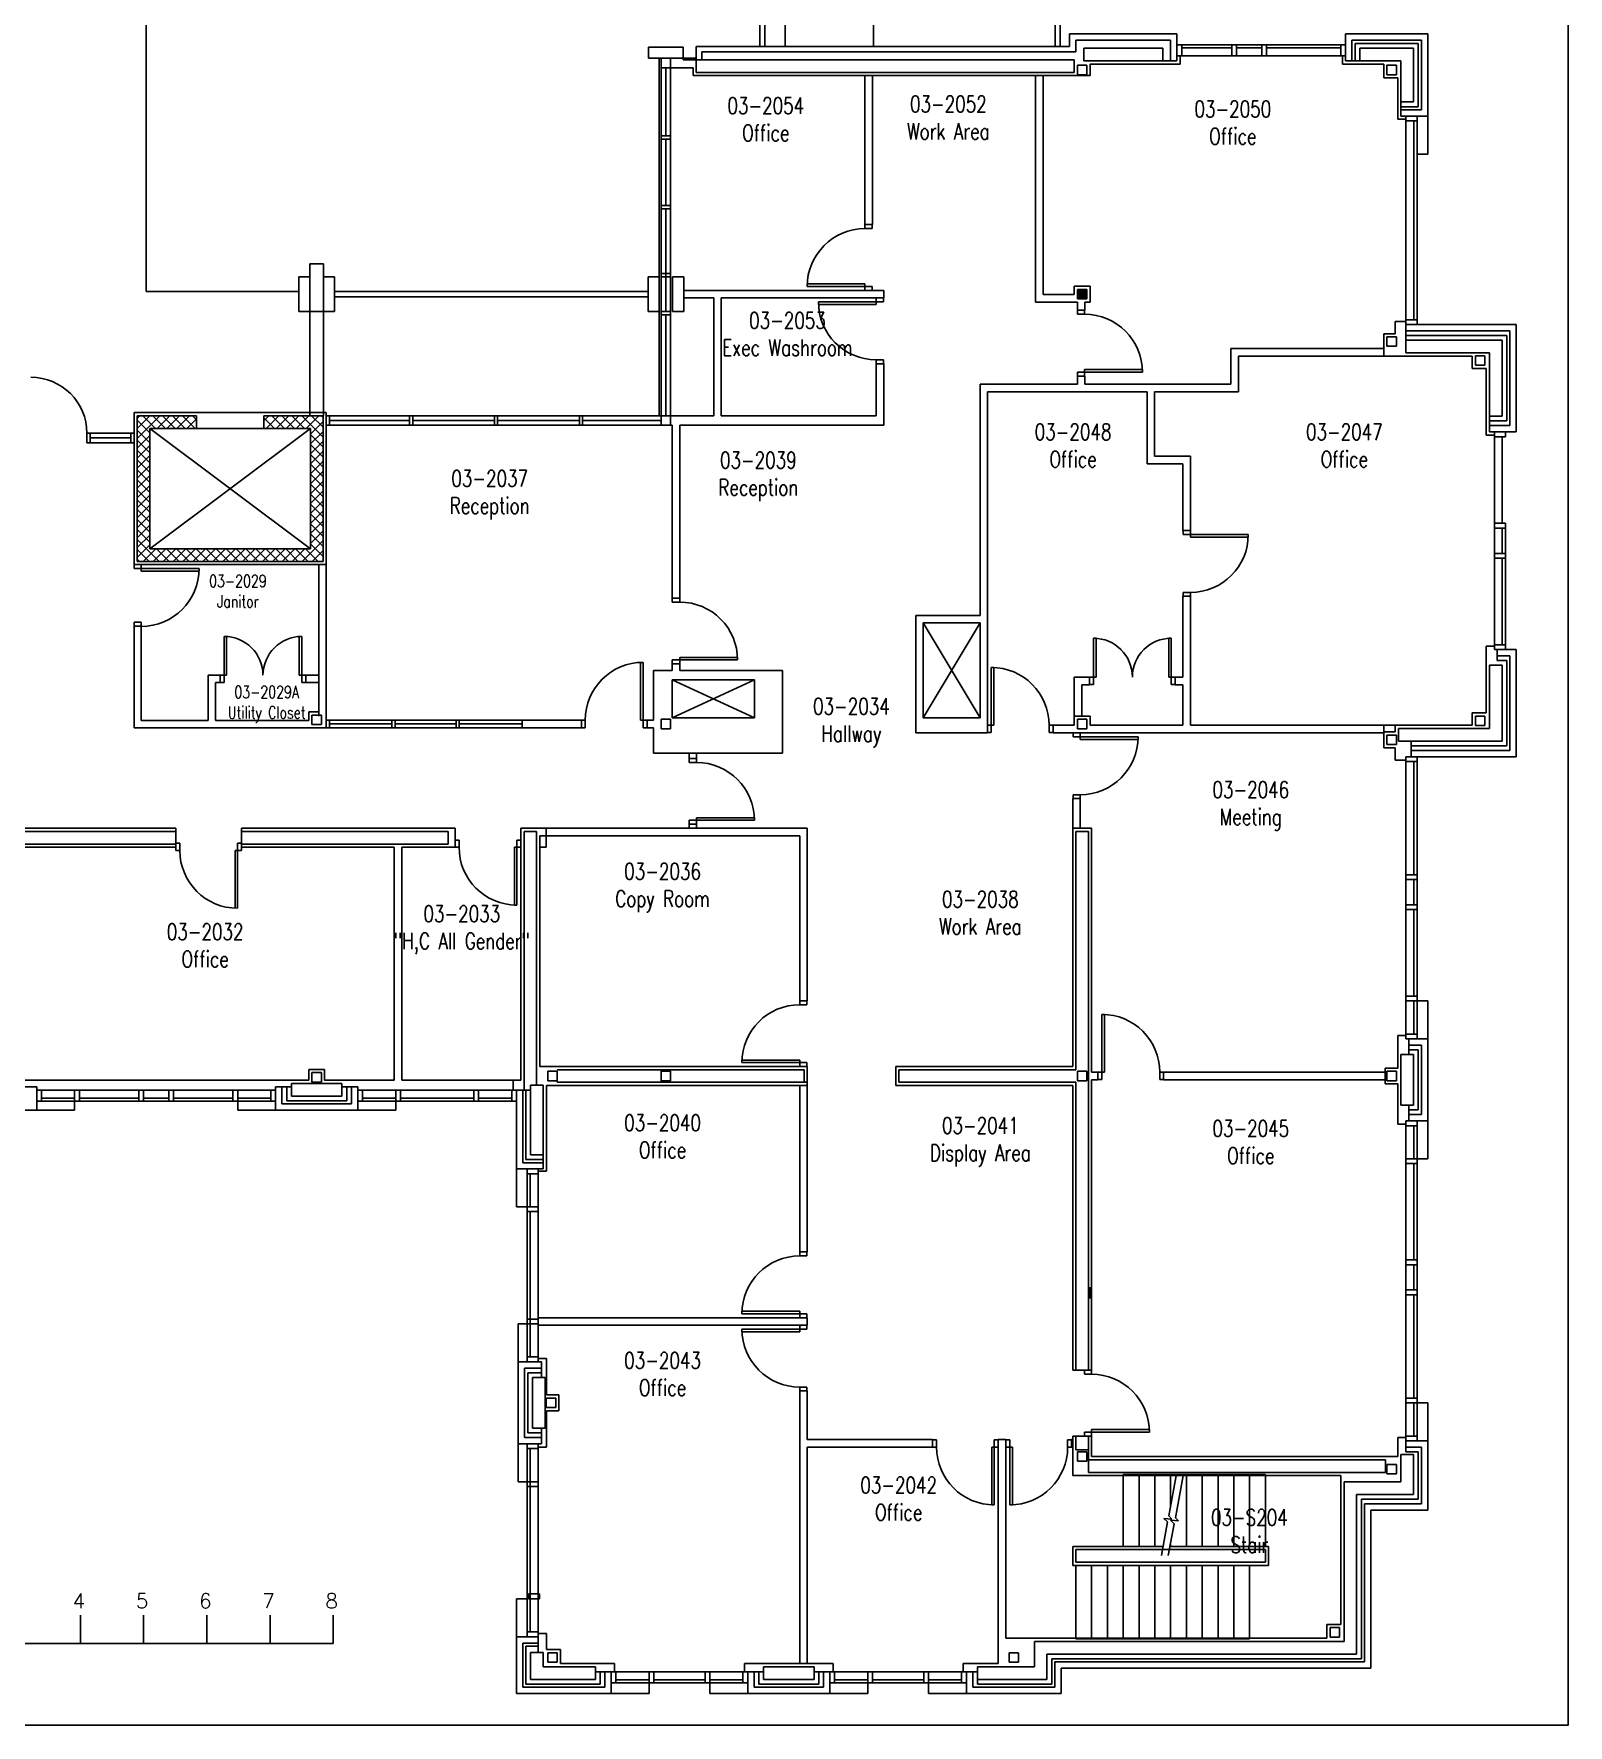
# Model space of a CAD drawing. Extents: x 11182 to 734459, y -1391328 to 152085.
# Drawn here: x 316796 to 341074, y -20624 to 6132 of the extents above; entities that cross this region are included whole.
import ezdxf
from ezdxf.enums import TextEntityAlignment as Align

# ---------------------------------------------------------------- set-up
doc = ezdxf.new("R2010")
doc.units = 0
doc.header["$LTSCALE"] = 500
doc.header["$MEASUREMENT"] = 0
doc.layers.get('0').update_dxf_attribs({"linetype": 'CONTINUOUS'})
doc.layers.add('0_Defpoints', color=106, linetype='CONTINUOUS', plot=False)
for name, color, linetype in [('0_room_data', 7, 'CONTINUOUS'), ('0_text', 7, 'CONTINUOUS'), ('1_Wall_Exist', 251, 'CONTINUOUS'), ('3_Text', 7, 'CONTINUOUS')]:
    doc.layers.add(name, color=color, linetype=linetype)
doc.styles.add('1_200', font='simplex.shx', dxfattribs={"width": 0.75, "height": 460})
doc.styles.get("Standard").update_dxf_attribs({"font": 'ROMANS', "height": 200})

# ---------------------------------------------------------------- blocks, each defined once
blk = doc.blocks.new('room_data')
at = {"layer": '3_Text', "style": '1_200', "width": 0.75}
for tag, p in [('ROOMNUM', (0, 0)), ('ROOMUSE', (0, -575))]:
    blk.add_attdef(tag, text='', height=345, dxfattribs=at).set_placement(p, align=Align.MIDDLE_CENTER)

msp = doc.modelspace()

# ---------------------------------------------------------------- hatches: boundary and pattern name
at = {"layer": '1_Wall_Exist'}
msp.add_hatch(color=256, dxfattribs=at).paths.add_polyline_path([(333459, 2088), (333309, 2088), (333309, 1938), (333459, 1938)])

# ---------------------------------------------------------------- linework, layer by layer
for p, q in [((317533, -18884), (317533, -19330)), ((318533, -18884), (318533, -19330)), ((319533, -18884), (319533, -19330)), ((320533, -18884), (320533, -19330)), ((321533, -18884), (321533, -19330)), ((313533, -19330), (321533, -19330))]:
    msp.add_line(p, q)
at = {"layer": '0_Defpoints'}
msp.add_lwpolyline([(267104, 27238), (267104, -20624), (341074, -20624), (341074, 27238)], close=True, dxfattribs=at)
at = {"layer": '1_Wall_Exist'}
for p, q in [((332959, 5935), (332959, 16416)), ((333034, 5935), (333034, 16491)), ((328684, 5935), (328684, 12141)), ((328285, 5929), (328285, 11791)), ((328365, 5929), (328365, 11791)), ((318572, 10001), (318572, 2053)), ((330084, 7556), (330084, 5929)), ((326522, 5744), (326522, 5919)), ((326522, 5919), (327072, 5919)), ((327072, 5919), (327072, 5720)), ((327277, 5929), (327277, 5520)), ((327277, 5929), (333184, 5929)), ((334884, 6129), (333184, 6129)), ((333184, 6129), (333184, 5929)), ((333284, 5845), (333284, 6029)), ((333284, 6029), (334784, 6029)), ((333409, 5704), (333409, 5904)), ((333409, 5904), (334659, 5904)), ((334659, 5904), (334659, 5704)), ((334784, 6029), (334784, 5704)), ((334884, 5704), (334884, 6129)), ((337552, 5959), (334884, 5959)), ((334959, 5959), (334959, 5784)), ((334959, 5909), (335753, 5909)), ((335753, 5784), (335753, 5959)), ((335828, 5784), (335828, 5959)), ((335828, 5909), (336228, 5909)), ((336228, 5784), (336228, 5959)), ((336303, 5784), (336303, 5959)), ((336303, 5909), (337477, 5909)), ((337477, 5959), (337477, 5784)), ((337552, 6129), (337552, 5704)), ((338852, 6129), (337552, 6129)), ((337652, 5704), (337652, 6029)), ((337652, 6029), (338752, 6029)), ((337702, 5704), (337702, 5979)), ((337702, 5979), (338702, 5979)), ((337777, 5704), (337777, 5904)), ((337777, 5904), (338627, 5904)), ((338627, 5904), (338627, 5054)), ((338702, 5979), (338702, 4979)), ((338752, 6029), (338752, 4929)), ((338852, 6129), (338852, 4229)), ((327277, 5744), (326522, 5744)), ((326689, 89), (326689, 5744)), ((326722, 5744), (326722, 5595)), ((326872, 5744), (326872, -61)), ((327072, 5720), (333259, 5720)), ((327367, 5845), (333284, 5845)), ((327367, 5845), (327367, 5720)), ((333259, 5520), (333259, 5720)), ((333459, 5634), (333309, 5634)), ((333309, 5634), (333309, 5484)), ((333409, 5704), (334884, 5704)), ((333459, 5484), (333459, 5634)), ((333509, 5654), (334934, 5654)), ((333509, 5654), (333509, 5470)), ((337552, 5784), (334884, 5784)), ((334934, 5654), (334934, 5784)), ((337502, 5654), (337502, 5784)), ((337502, 5654), (338157, 5654)), ((338427, 5704), (337552, 5704)), ((338157, 5434), (338157, 5654)), ((338357, 5634), (338207, 5634)), ((338207, 5634), (338207, 5484)), ((338357, 5484), (338357, 5634)), ((338427, 5704), (338427, 4829)), ((326722, 5594), (326722, 3365)), ((327227, 5594), (326722, 5594)), ((326797, 5594), (326797, 4517)), ((327227, 5470), (327227, 5594)), ((333509, 5470), (327227, 5470)), ((327277, 5520), (333259, 5520)), ((329947, 3050), (329947, 5470)), ((330067, 3113), (330067, 5470)), ((332647, 1888), (332647, 5470)), ((332767, 2008), (332767, 5470)), ((333309, 5484), (333459, 5484)), ((338157, 5434), (338377, 5434)), ((338207, 5484), (338357, 5484)), ((338377, 5434), (338377, 4779)), ((338627, 5054), (338427, 5054)), ((338702, 4979), (338427, 4979)), ((338752, 4929), (338427, 4929)), ((338852, 4829), (338427, 4829)), ((338507, 4829), (338507, 1083)), ((338682, 4829), (338682, 1533)), ((338507, 4779), (338377, 4779)), ((338682, 4754), (338507, 4754)), ((338632, 4754), (338632, 1608)), ((326872, 4517), (326722, 4517)), ((326872, 4467), (326722, 4467)), ((326797, 4467), (326797, 3415)), ((338852, 4229), (338682, 4229)), ((326872, 3415), (326722, 3415)), ((326722, 3365), (326722, -61)), ((326872, 3365), (326722, 3365)), ((326797, 3365), (326797, 1738)), ((329947, 3113), (330067, 3113)), ((330062, 3050), (329947, 3050)), ((330062, 3113), (330062, 3050)), ((321164, 89), (321164, 2493)), ((321164, 2493), (321379, 2493)), ((321379, 2493), (321379, 89)), ((320989, 2288), (320989, 1738)), ((321164, 2288), (320989, 2288)), ((321554, 2288), (321379, 2288)), ((321554, 1738), (321554, 2288)), ((326514, 2288), (326689, 2288)), ((326514, 1738), (326514, 2288)), ((326872, 2338), (326722, 2338)), ((326872, 2288), (326722, 2288)), ((327079, 2288), (326904, 2288)), ((326904, 2288), (326904, 1738)), ((327079, 1738), (327079, 2288)), ((329032, 2135), (329032, 2175)), ((329032, 2175), (329947, 2175)), ((329947, 2073), (329947, 2175)), ((318572, 2053), (320989, 2053)), ((321554, 2053), (326514, 2053)), ((321554, 1973), (326514, 1973)), ((330245, 2073), (327079, 2073)), ((327554, 1953), (327079, 1953)), ((327554, 1953), (327554, 89)), ((327674, 1953), (327674, 89)), ((330245, 1953), (327674, 1953)), ((330062, 2135), (329032, 2135)), ((330240, 1890), (329210, 1890)), ((329210, 1890), (329210, 1850)), ((330062, 2135), (330062, 2073)), ((330125, 1850), (330125, 1953)), ((330240, 1890), (330240, 1953)), ((330245, 1953), (330245, 2073)), ((332647, 1888), (333308, 1888)), ((332767, 2008), (333259, 2008)), ((333509, 2138), (333259, 2138)), ((333259, 2008), (333259, 2138)), ((333308, 1888), (333308, 1695)), ((333459, 2088), (333309, 2088)), ((333309, 1938), (333309, 2088)), ((333459, 1938), (333309, 1938)), ((333428, 1888), (333509, 1888)), ((333428, 1888), (333428, 1758)), ((333459, 1938), (333459, 2088)), ((333509, 1888), (333509, 2138)), ((320989, 1738), (321373, 1738)), ((321379, 1738), (321554, 1738)), ((326689, 1738), (326514, 1738)), ((326872, 1738), (326722, 1738)), ((326872, 1688), (326722, 1688)), ((326797, 1688), (326797, 89)), ((326904, 1738), (327079, 1738)), ((329210, 1850), (330125, 1850)), ((333308, 1758), (333428, 1758)), ((333308, 1695), (333423, 1695)), ((333423, 1695), (333423, 1758)), ((338682, 1608), (338507, 1608)), ((338157, 1387), (338339, 1387)), ((338157, 1033), (338157, 1387)), ((338507, 1583), (338339, 1583)), ((338339, 1387), (338339, 1583)), ((340252, 1533), (338507, 1533)), ((338507, 1433), (340152, 1433)), ((338507, 1358), (340102, 1358)), ((340102, 1358), (340102, 8)), ((340152, 1433), (340152, -67)), ((340252, -167), (340252, 1533)), ((335735, 1153), (338157, 1153)), ((335735, 1153), (335735, 588)), ((338207, 1338), (338207, 1188)), ((338357, 1338), (338207, 1338)), ((338207, 1188), (338357, 1188)), ((338357, 1188), (338357, 1338)), ((338507, 1283), (340027, 1283)), ((338507, 1083), (339827, 1083)), ((339827, 1083), (339827, -167)), ((340027, 1283), (340027, 83)), ((330125, 89), (330125, 975)), ((330240, 975), (330125, 975)), ((330125, 913), (330245, 913)), ((330240, 913), (330240, 975)), ((330245, -61), (330245, 913)), ((334338, 820), (333423, 820)), ((333423, 718), (333423, 820)), ((334338, 780), (334338, 820)), ((335855, 1033), (339557, 1033)), ((335855, 1033), (335855, 468)), ((339557, 838), (339557, 1033)), ((339777, 838), (339557, 838)), ((339757, 1038), (339607, 1038)), ((339607, 888), (339607, 1038)), ((339757, 888), (339607, 888)), ((339757, 888), (339757, 1038)), ((339777, 838), (339777, -217)), ((331769, -3072), (331769, 588)), ((331769, 588), (333308, 588)), ((334338, 780), (333308, 780)), ((333308, 780), (333308, 588)), ((333428, 718), (333308, 718)), ((333428, 718), (333428, 588)), ((333428, 588), (335735, 588)), ((331884, -4927), (331884, 468)), ((331884, 468), (334410, 468)), ((334410, -671), (334410, 468)), ((334530, -551), (334530, 468)), ((335855, 468), (334530, 468)), ((318382, 139), (321422, 139)), ((318382, -2328), (318382, 139)), ((318432, 46), (318474, 89)), ((318432, -111), (318631, 89)), ((318432, -268), (318789, 89)), ((318432, -2215), (318432, 89)), ((318432, 89), (319368, 89)), ((318632, -181), (318432, 19)), ((318719, -111), (318519, 89)), ((318877, -111), (318677, 89)), ((318746, -111), (318946, 89)), ((319034, -111), (318834, 89)), ((318903, -111), (319103, 89)), ((319191, -111), (318991, 89)), ((319060, -111), (319260, 89)), ((319348, -111), (319148, 89)), ((319217, -111), (319368, 40)), ((319368, 25), (319305, 89)), ((319368, 89), (319368, -111)), ((320435, 7), (320517, 89)), ((320435, 89), (321372, 89)), ((320435, 89), (320435, -111)), ((320605, -111), (320435, 58)), ((320474, -111), (320674, 89)), ((320762, -111), (320562, 89)), ((320632, -111), (320832, 89)), ((320920, -111), (320720, 89)), ((320789, -111), (320989, 89)), ((321077, -111), (320877, 89)), ((320946, -111), (321146, 89)), ((321372, -249), (321034, 89)), ((321103, -111), (321303, 89)), ((321172, -200), (321372, 0)), ((321372, -92), (321191, 89)), ((321372, 65), (321348, 89)), ((321372, 89), (321372, -2215)), ((321422, 139), (321422, -4846)), ((321422, 89), (327554, 89)), ((321472, 89), (321472, -61)), ((321472, 14), (322741, 14)), ((322741, 89), (322741, -61)), ((322791, 89), (322791, -61)), ((322791, 14), (324084, 14)), ((324084, 89), (324084, -61)), ((324134, 89), (324134, -61)), ((324134, 14), (325428, 14)), ((325428, 89), (325428, -61)), ((325478, 89), (325478, -61)), ((325478, 14), (326722, 14)), ((327674, 89), (330125, 89)), ((340027, 83), (339827, 83)), ((340102, 8), (339827, 8)), ((317635, -187), (317635, -337)), ((317635, -187), (318382, -187)), ((317685, -187), (317685, -338)), ((317685, -262), (318332, -262)), ((318332, -187), (318332, -337)), ((318632, -338), (318432, -138)), ((318432, -425), (318632, -225)), ((318632, -111), (321172, -111)), ((318632, -2015), (318632, -111)), ((321172, -111), (318632, -2015)), ((318632, -111), (321172, -2015)), ((320448, -111), (320435, -99)), ((321172, -111), (321172, -2015)), ((321172, -357), (321372, -157)), ((321372, -407), (321172, -207)), ((321422, -61), (322790, -61)), ((322791, -61), (325477, -61)), ((325478, -61), (326896, -61)), ((326896, -2858), (326896, -61)), ((327016, -61), (330245, -61)), ((327016, -2858), (327016, -61)), ((339907, -217), (339777, -217)), ((340152, -67), (339827, -67)), ((340252, -167), (339827, -167)), ((339907, -167), (339907, -3607)), ((340082, -242), (339907, -242)), ((340032, -242), (340032, -1612)), ((340082, -242), (340082, -167)), ((317635, -337), (318382, -337)), ((318632, -495), (318432, -295)), ((318432, -583), (318632, -383)), ((318632, -653), (318432, -453)), ((321172, -514), (321372, -314)), ((321372, -564), (321172, -364)), ((321172, -671), (321372, -471)), ((321372, -721), (321172, -521)), ((318432, -740), (318632, -540)), ((318632, -810), (318432, -610)), ((318432, -897), (318632, -697)), ((318632, -967), (318432, -767)), ((321172, -828), (321372, -628)), ((321372, -878), (321172, -678)), ((321172, -986), (321372, -786)), ((334410, -671), (334977, -671)), ((334530, -551), (335097, -551)), ((334977, -671), (334977, -1726)), ((335097, -1829), (335097, -551)), ((318432, -1054), (318632, -854)), ((318632, -1124), (318432, -924)), ((318432, -1211), (318632, -1011)), ((321372, -1035), (321172, -835)), ((321172, -1143), (321372, -943)), ((321372, -1192), (321172, -992)), ((318632, -1281), (318432, -1081)), ((318432, -1368), (318632, -1168)), ((318632, -1438), (318432, -1238)), ((318432, -1525), (318632, -1325)), ((321172, -1300), (321372, -1100)), ((321372, -1350), (321172, -1150)), ((321172, -1457), (321372, -1257)), ((321372, -1507), (321172, -1307)), ((318632, -1595), (318432, -1395)), ((318432, -1683), (318632, -1483)), ((318632, -1753), (318432, -1553)), ((321172, -1614), (321372, -1414)), ((321372, -1664), (321172, -1464)), ((321172, -1771), (321372, -1571)), ((318432, -1840), (318632, -1640)), ((318632, -1910), (318432, -1710)), ((318432, -1997), (318632, -1797)), ((318780, -2215), (318432, -1867)), ((321372, -1821), (321172, -1621)), ((321172, -1929), (321372, -1729)), ((321372, -1978), (321172, -1778)), ((335097, -1726), (334977, -1726)), ((334982, -1789), (334982, -1726)), ((336012, -1789), (334982, -1789)), ((336012, -1829), (335097, -1829)), ((336012, -1789), (336012, -1829)), ((339907, -1612), (340082, -1612)), ((339907, -1687), (340082, -1687)), ((340032, -1687), (340032, -2087)), ((340082, -1612), (340082, -3607)), ((318432, -2154), (318632, -1954)), ((318623, -2215), (318432, -2024)), ((318528, -2215), (318728, -2015)), ((321172, -2015), (318632, -2015)), ((318685, -2215), (318885, -2015)), ((318938, -2215), (318738, -2015)), ((318842, -2215), (319042, -2015)), ((319095, -2215), (318895, -2015)), ((318999, -2215), (319199, -2015)), ((319252, -2215), (319052, -2015)), ((319156, -2215), (319356, -2015)), ((319409, -2215), (319209, -2015)), ((319313, -2215), (319513, -2015)), ((319566, -2215), (319366, -2015)), ((319471, -2215), (319671, -2015)), ((319723, -2215), (319523, -2015)), ((319628, -2215), (319828, -2015)), ((319880, -2215), (319680, -2015)), ((319785, -2215), (319985, -2015)), ((320038, -2215), (319838, -2015)), ((319942, -2215), (320142, -2015)), ((320195, -2215), (319995, -2015)), ((320099, -2215), (320299, -2015)), ((320352, -2215), (320152, -2015)), ((320256, -2215), (320456, -2015)), ((320509, -2215), (320309, -2015)), ((320413, -2215), (320613, -2015)), ((320666, -2215), (320466, -2015)), ((320571, -2215), (320771, -2015)), ((320823, -2215), (320623, -2015)), ((320728, -2215), (320928, -2015)), ((320981, -2215), (320781, -2015)), ((320885, -2215), (321085, -2015)), ((321138, -2215), (320938, -2015)), ((321042, -2215), (321372, -1886)), ((321295, -2215), (321095, -2015)), ((321372, -2135), (321172, -1935)), ((321199, -2215), (321372, -2043)), ((339907, -2087), (340082, -2087)), ((321422, -2265), (318382, -2265)), ((319412, -2328), (318382, -2328)), ((318466, -2215), (318432, -2181)), ((321372, -2215), (318432, -2215)), ((318497, -2368), (318497, -2265)), ((319412, -2368), (318497, -2368)), ((321307, -2265), (321307, -4662)), ((321356, -2215), (321372, -2200)), ((339907, -2162), (340082, -2162)), ((340032, -2162), (340032, -3532)), ((327016, -2796), (326896, -2796)), ((326896, -2858), (327016, -2858)), ((335097, -2766), (334977, -2766)), ((334977, -4045), (334977, -2766)), ((335097, -2704), (334982, -2704)), ((334982, -2704), (334982, -2766)), ((335097, -2704), (335097, -4807)), ((318382, -3177), (318382, -4846)), ((318382, -3177), (318497, -3177)), ((318497, -3177), (318497, -4731)), ((330754, -4927), (330754, -3072)), ((331769, -3072), (330754, -3072)), ((330869, -4687), (330869, -3187)), ((330869, -3187), (331769, -4687)), ((331769, -3187), (330869, -4687)), ((331769, -3187), (330869, -3187)), ((331769, -4687), (331769, -3187)), ((318382, -3239), (318497, -3239)), ((319807, -3401), (319807, -4131)), ((319847, -3401), (319847, -4016)), ((320997, -3401), (320997, -4016)), ((321037, -3401), (320997, -3401)), ((321037, -3401), (321037, -4131)), ((333563, -3430), (333563, -4160)), ((333563, -3430), (333603, -3430)), ((333603, -3430), (333603, -4045)), ((334753, -3430), (334753, -4045)), ((334793, -3430), (334753, -3430)), ((334793, -3430), (334793, -4160)), ((327016, -3939), (327016, -3733)), ((327931, -3733), (327016, -3733)), ((327931, -3733), (327931, -3773)), ((339777, -4612), (339777, -3557)), ((339777, -3557), (339907, -3557)), ((340082, -3532), (339907, -3532)), ((340252, -3607), (339907, -3607)), ((339952, -3782), (339952, -3607)), ((340152, -3707), (339952, -3707)), ((340152, -5207), (340152, -3707)), ((340252, -3607), (340252, -5307)), ((326397, -3811), (326437, -3811)), ((326397, -3811), (326397, -4726)), ((326437, -3811), (326437, -4846)), ((326896, -3939), (326603, -3939)), ((326603, -4726), (326603, -3939)), ((326896, -3939), (326896, -3773)), ((327931, -3773), (326896, -3773)), ((327016, -3836), (326896, -3836)), ((328641, -3939), (327016, -3939)), ((328641, -5247), (328641, -3939)), ((331946, -3892), (331946, -4922)), ((331946, -3892), (331986, -3892)), ((331986, -3892), (331986, -4807)), ((340027, -3857), (339827, -3857)), ((339827, -4857), (339827, -3857)), ((340102, -3782), (339952, -3782)), ((340027, -5057), (340027, -3857)), ((340102, -5132), (340102, -3782)), ((319557, -4731), (319557, -4016)), ((319557, -4016), (319847, -4016)), ((319672, -4731), (319672, -4131)), ((319672, -4131), (319807, -4131)), ((319744, -4131), (319744, -4016)), ((320997, -4016), (321307, -4016)), ((321037, -4131), (321307, -4131)), ((321099, -4016), (321099, -4131)), ((328197, -4087), (326897, -4687)), ((326897, -4087), (328197, -4687)), ((326897, -4087), (328197, -4087)), ((326897, -4687), (326897, -4087)), ((328197, -4087), (328197, -4687)), ((333259, -4807), (333259, -4045)), ((333259, -4045), (333603, -4045)), ((333379, -4165), (333500, -4165)), ((333379, -4662), (333379, -4165)), ((333500, -4165), (333500, -4045)), ((333563, -4160), (333500, -4160)), ((334753, -4045), (334977, -4045)), ((334793, -4160), (334855, -4160)), ((334855, -4045), (334855, -4165)), ((334855, -4165), (334977, -4165)), ((334977, -4807), (334977, -4165)), ((319557, -4731), (318497, -4731)), ((321147, -4731), (319672, -4731)), ((321147, -4731), (321147, -4596)), ((321307, -4596), (321147, -4596)), ((321197, -4796), (321197, -4646)), ((321347, -4646), (321197, -4646)), ((321347, -4796), (321197, -4796)), ((321347, -4796), (321347, -4646)), ((321422, -4726), (325522, -4726)), ((321472, -4726), (321472, -4846)), ((321472, -4786), (322462, -4786)), ((322462, -4726), (322462, -4846)), ((322512, -4726), (322512, -4846)), ((322512, -4786), (323478, -4786)), ((323478, -4726), (323478, -4846)), ((323528, -4726), (323528, -4846)), ((323528, -4786), (324521, -4786)), ((324521, -4726), (324521, -4846)), ((325460, -4726), (325460, -4846)), ((325522, -4846), (325522, -4726)), ((326397, -4726), (326603, -4726)), ((326500, -4726), (326500, -4846)), ((326872, -4712), (326722, -4712)), ((326722, -4712), (326722, -4862)), ((326872, -4862), (326872, -4712)), ((328197, -4687), (326897, -4687)), ((331769, -4687), (330869, -4687)), ((331884, -4807), (331986, -4807)), ((332861, -4807), (333259, -4807)), ((332861, -4922), (332861, -4807)), ((332924, -4807), (332924, -4927)), ((333509, -4662), (333259, -4662)), ((333459, -4712), (333309, -4712)), ((333309, -4862), (333309, -4712)), ((333459, -4862), (333459, -4712)), ((333509, -4807), (333509, -4662)), ((333509, -4807), (334977, -4807)), ((335097, -4807), (339557, -4807)), ((338157, -5162), (338157, -4807)), ((338339, -4912), (338339, -4807)), ((339777, -4612), (339557, -4612)), ((339557, -4807), (339557, -4612)), ((339757, -4662), (339607, -4662)), ((339607, -4812), (339607, -4662)), ((339757, -4812), (339607, -4812)), ((339757, -4812), (339757, -4662)), ((325522, -4846), (318382, -4846)), ((326603, -4846), (326437, -4846)), ((326603, -5247), (326603, -4846)), ((326872, -4862), (326722, -4862)), ((330754, -4927), (331884, -4927)), ((331946, -4922), (331884, -4922)), ((332924, -4922), (332861, -4922)), ((332924, -4927), (338157, -4927)), ((333239, -4990), (333239, -4927)), ((334269, -4990), (333239, -4990)), ((333459, -4862), (333309, -4862)), ((333354, -5030), (333354, -4927)), ((334269, -5030), (333354, -5030)), ((334269, -4990), (334269, -5030)), ((338339, -4912), (338157, -4912)), ((338207, -4962), (338207, -5112)), ((338357, -4962), (338207, -4962)), ((338357, -5112), (338357, -4962)), ((338389, -4857), (339827, -4857)), ((338389, -5057), (338389, -4857)), ((338389, -5057), (340027, -5057)), ((338589, -5307), (338589, -5057)), ((328641, -5247), (326603, -5247)), ((327164, -5247), (327164, -5395)), ((327284, -5332), (327164, -5332)), ((327284, -5247), (327284, -5395)), ((338157, -5162), (338339, -5162)), ((338207, -5112), (338357, -5112)), ((338339, -5357), (338339, -5162)), ((340252, -5307), (338507, -5307)), ((338507, -5307), (338507, -9766)), ((338589, -5132), (340102, -5132)), ((338589, -5207), (340152, -5207)), ((338682, -5307), (338682, -9766)), ((327164, -5395), (327284, -5395)), ((338507, -5357), (338339, -5357)), ((338682, -5382), (338507, -5382)), ((338632, -5382), (338632, -7171)), ((333234, -10205), (333234, -5967)), ((333354, -5967), (333234, -5967)), ((333239, -5967), (333239, -5905)), ((333239, -5905), (333354, -5905)), ((333354, -6437), (333354, -5905)), ((328199, -6310), (327164, -6310)), ((327164, -6310), (327164, -6437)), ((327284, -6372), (327164, -6372)), ((328199, -6270), (327284, -6270)), ((327284, -6270), (327284, -6437)), ((328199, -6270), (328199, -6310)), ((319044, -6437), (315992, -6437)), ((319044, -6487), (315992, -6487)), ((319044, -6687), (316292, -6687)), ((319044, -6437), (319044, -6787)), ((319044, -6672), (319106, -6672)), ((319106, -6672), (319106, -6787)), ((320021, -6672), (320084, -6672)), ((320021, -6672), (320021, -7702)), ((323462, -6437), (320084, -6437)), ((320084, -6787), (320084, -6437)), ((323352, -6487), (320084, -6487)), ((323352, -6687), (320084, -6687)), ((323352, -6487), (323352, -6687)), ((323462, -6437), (323462, -6737)), ((323462, -6622), (323524, -6622)), ((323524, -6622), (323524, -6737)), ((324439, -6622), (324502, -6622)), ((324439, -6622), (324439, -7652)), ((329034, -6437), (324502, -6437)), ((324502, -10422), (324502, -6437)), ((324552, -10580), (324552, -6487)), ((324752, -6487), (324552, -6487)), ((324752, -10500), (324752, -6487)), ((328914, -6557), (324802, -6557)), ((324802, -10205), (324802, -6557)), ((324902, -6437), (324902, -6737)), ((328914, -9228), (328914, -6557)), ((329034, -9165), (329034, -6437)), ((333234, -6437), (333534, -6437)), ((333284, -10255), (333284, -6487)), ((333484, -6487), (333284, -6487)), ((333484, -15011), (333484, -6487)), ((333534, -10295), (333534, -6437)), ((319044, -6737), (316342, -6737)), ((319106, -6787), (319044, -6787)), ((319981, -7702), (319981, -6787)), ((319981, -6787), (320084, -6787)), ((322499, -6737), (320084, -6737)), ((322499, -10422), (322499, -6737)), ((322619, -10422), (322619, -6737)), ((323524, -6737), (322619, -6737)), ((324399, -7652), (324399, -6737)), ((324399, -6737), (324502, -6737)), ((324902, -6737), (324802, -6737)), ((338507, -7171), (338682, -7171)), ((338507, -7246), (338682, -7246)), ((338632, -7246), (338632, -7646)), ((324439, -7652), (324399, -7652)), ((338507, -7646), (338682, -7646)), ((338507, -7721), (338682, -7721)), ((338632, -7721), (338632, -9091)), ((338507, -9091), (338682, -9091)), ((328914, -9165), (329034, -9165)), ((329029, -9228), (328914, -9228)), ((329029, -9165), (329029, -9228)), ((338507, -9166), (338852, -9166)), ((338632, -9166), (338632, -9691)), ((338852, -9166), (338852, -11666)), ((333696, -9380), (333696, -10410)), ((333696, -9380), (333736, -9380)), ((333736, -9380), (333736, -10295)), ((338507, -9716), (338377, -9716)), ((338377, -10230), (338377, -9716)), ((338682, -9691), (338507, -9691)), ((338852, -9766), (338507, -9766)), ((338552, -10016), (338552, -9766)), ((338752, -9866), (338552, -9866)), ((338752, -9866), (338752, -10966)), ((327999, -10143), (327999, -10103)), ((327999, -10103), (328914, -10103)), ((329029, -10143), (327999, -10143)), ((328914, -10205), (328914, -10103)), ((329029, -10143), (329029, -10205)), ((338427, -10016), (338427, -10816)), ((338427, -10016), (338627, -10016)), ((338702, -9941), (338552, -9941)), ((338627, -10016), (338627, -10816)), ((338702, -9941), (338702, -10891)), ((316342, -10420), (321147, -10420)), ((321147, -10252), (321397, -10252)), ((321147, -10422), (321147, -10252)), ((321347, -10302), (321197, -10302)), ((321197, -10302), (321197, -10452)), ((321347, -10452), (321347, -10302)), ((321397, -10252), (321397, -10422)), ((322499, -10422), (321397, -10422)), ((324502, -10422), (322619, -10422)), ((324382, -10422), (324382, -10580)), ((324802, -10205), (329034, -10205)), ((324927, -10280), (324927, -10430)), ((325077, -10280), (324927, -10280)), ((324927, -10430), (325077, -10430)), ((325077, -10255), (328984, -10255)), ((325077, -10280), (325077, -10455)), ((326722, -10255), (326722, -10455)), ((326872, -10280), (326722, -10280)), ((326872, -10430), (326722, -10430)), ((326872, -10430), (326872, -10280)), ((328984, -10255), (328984, -10455)), ((329034, -13138), (329034, -10205)), ((330434, -10205), (333234, -10205)), ((330434, -10205), (330434, -10505)), ((330484, -10255), (333284, -10255)), ((330484, -10255), (330484, -10455)), ((333459, -10280), (333309, -10280)), ((333309, -10430), (333309, -10280)), ((333459, -10430), (333309, -10430)), ((333459, -10430), (333459, -10280)), ((333736, -10295), (333534, -10295)), ((333633, -10415), (333534, -10415)), ((333534, -15073), (333534, -10415)), ((333633, -10295), (333633, -10415)), ((333696, -10410), (333633, -10410)), ((338178, -10295), (334611, -10295)), ((334611, -10410), (334611, -10295)), ((334673, -10410), (334611, -10410)), ((334673, -10295), (334673, -10410)), ((338178, -10415), (334673, -10415)), ((338377, -10230), (338178, -10230)), ((338178, -10480), (338178, -10230)), ((338207, -10280), (338207, -10430)), ((338357, -10280), (338207, -10280)), ((338207, -10430), (338357, -10430)), ((338357, -10430), (338357, -10280)), ((316842, -10527), (316592, -10527)), ((316842, -10897), (316842, -10527)), ((320622, -10580), (316842, -10580)), ((316917, -10755), (316917, -10580)), ((317442, -10897), (317442, -10580)), ((317517, -10580), (317517, -10755)), ((318457, -10580), (318457, -10755)), ((318532, -10580), (318532, -10755)), ((318932, -10580), (318932, -10755)), ((319007, -10580), (319007, -10755)), ((319947, -10580), (319947, -10755)), ((320022, -10897), (320022, -10580)), ((320547, -10755), (320547, -10580)), ((320622, -10527), (320622, -10897)), ((320872, -10527), (320622, -10527)), ((320722, -10797), (320722, -10527)), ((320797, -10747), (320797, -10527)), ((321672, -10472), (320872, -10472)), ((320872, -10672), (320872, -10472)), ((321672, -10672), (320872, -10672)), ((321197, -10452), (321347, -10452)), ((321672, -10472), (321672, -10672)), ((321922, -10527), (321672, -10527)), ((321747, -10527), (321747, -10747)), ((321822, -10527), (321822, -10797)), ((321922, -10897), (321922, -10527)), ((324657, -10580), (321922, -10580)), ((321997, -10755), (321997, -10580)), ((322522, -10897), (322522, -10580)), ((322597, -10580), (322597, -10755)), ((323757, -10580), (323757, -10755)), ((323832, -10580), (323832, -10755)), ((324357, -10755), (324357, -10580)), ((324432, -10580), (324432, -12426)), ((324532, -10580), (324532, -11726)), ((324582, -10580), (324582, -11676)), ((324657, -10500), (324657, -11601)), ((324857, -10500), (324657, -10500)), ((324857, -10500), (324857, -11826)), ((324907, -10505), (329034, -10505)), ((324907, -11863), (324907, -10505)), ((325077, -10455), (329034, -10455)), ((328914, -13200), (328914, -10505)), ((330434, -10505), (333234, -10505)), ((330484, -10455), (333284, -10455)), ((333234, -15011), (333234, -10505)), ((333284, -15011), (333284, -10455)), ((338178, -10480), (338377, -10480)), ((338377, -11116), (338377, -10480)), ((317442, -10897), (314942, -10897)), ((320622, -10755), (316842, -10755)), ((317442, -10705), (316917, -10705)), ((318457, -10705), (317517, -10705)), ((318932, -10705), (318532, -10705)), ((319947, -10705), (319007, -10705)), ((320547, -10705), (320022, -10705)), ((322522, -10897), (320022, -10897)), ((321822, -10797), (320722, -10797)), ((321747, -10747), (320797, -10747)), ((324432, -10755), (321922, -10755)), ((322522, -10705), (321997, -10705)), ((323757, -10705), (322597, -10705)), ((324357, -10705), (323832, -10705)), ((338627, -10816), (338427, -10816)), ((338552, -10816), (338552, -11066)), ((338702, -10891), (338552, -10891)), ((338752, -10966), (338552, -10966)), ((338507, -11116), (338377, -11116)), ((338507, -11066), (338507, -16300)), ((338507, -11066), (338852, -11066)), ((338682, -11141), (338507, -11141)), ((338632, -11666), (338632, -11141)), ((338682, -11066), (338682, -16125)), ((324857, -11726), (324532, -11726)), ((324857, -11676), (324582, -11676)), ((324657, -11601), (324857, -11601)), ((338507, -11666), (338852, -11666)), ((338507, -11741), (338682, -11741)), ((338632, -13265), (338632, -11741)), ((324857, -11826), (324432, -11826)), ((324602, -11826), (324602, -14875)), ((324602, -11901), (324777, -11901)), ((324652, -12426), (324652, -11901)), ((324777, -11826), (324777, -14875)), ((324777, -11863), (324907, -11863)), ((324432, -12426), (324777, -12426)), ((324777, -12501), (324602, -12501)), ((324652, -14800), (324652, -12501)), ((328914, -13138), (329034, -13138)), ((329029, -13200), (328914, -13200)), ((329029, -13138), (329029, -13200)), ((338507, -13265), (338682, -13265)), ((338507, -13340), (338682, -13340)), ((338632, -13740), (338632, -13340)), ((333509, -13877), (333509, -13693)), ((338507, -13740), (338682, -13740)), ((338507, -13815), (338682, -13815)), ((338632, -15450), (338632, -13815)), ((324777, -14178), (329034, -14178)), ((327999, -14115), (327999, -14075)), ((327999, -14075), (328914, -14075)), ((329029, -14115), (327999, -14115)), ((328914, -14178), (328914, -14075)), ((329029, -14115), (329029, -14178)), ((329034, -14298), (329034, -14178)), ((324460, -14275), (324460, -16775)), ((324460, -14275), (324777, -14275)), ((324777, -14200), (324602, -14200)), ((324777, -14298), (329034, -14298)), ((329029, -14360), (327999, -14360)), ((327999, -14360), (327999, -14400)), ((327999, -14400), (328914, -14400)), ((328914, -14400), (328914, -14298)), ((329029, -14360), (329029, -14298)), ((324830, -14875), (324460, -14875)), ((324560, -14975), (324830, -14975)), ((324560, -16075), (324560, -14975)), ((324602, -14800), (324777, -14800)), ((324777, -14825), (324907, -14825)), ((324830, -15125), (324830, -14875)), ((324907, -15400), (324907, -14825)), ((324610, -15050), (324830, -15050)), ((324610, -16000), (324610, -15050)), ((324685, -15125), (324885, -15125)), ((324685, -15925), (324685, -15125)), ((324885, -15925), (324885, -15125)), ((333234, -15011), (333534, -15011)), ((333419, -15011), (333419, -15073)), ((333419, -15073), (333534, -15073)), ((325055, -15450), (324905, -15450)), ((324905, -15450), (324905, -15600)), ((325105, -15400), (324907, -15400)), ((325055, -15600), (325055, -15450)), ((325105, -15650), (325105, -15400)), ((328914, -19650), (328914, -15275)), ((329029, -15275), (328914, -15275)), ((328914, -15338), (329034, -15338)), ((329029, -15338), (329029, -15275)), ((329034, -16105), (329034, -15338)), ((338507, -15450), (338682, -15450)), ((324905, -15600), (325055, -15600)), ((324907, -15650), (325105, -15650)), ((324907, -16225), (324907, -15650)), ((338507, -15525), (338852, -15525)), ((338632, -16050), (338632, -15525)), ((338852, -17225), (338852, -15525)), ((324830, -16000), (324610, -16000)), ((324885, -15925), (324685, -15925)), ((324830, -16175), (324830, -15925)), ((333234, -16675), (333234, -16051)), ((333234, -16051), (333534, -16051)), ((333284, -16268), (333284, -16051)), ((333419, -15988), (333419, -16051)), ((334449, -15988), (333419, -15988)), ((333484, -16625), (333484, -16051)), ((333534, -16375), (333534, -15948)), ((334449, -15948), (333534, -15948)), ((334449, -15988), (334449, -15948)), ((338682, -16050), (338507, -16050)), ((324460, -16175), (324830, -16175)), ((324830, -16075), (324560, -16075)), ((324602, -16175), (324602, -19225)), ((324602, -16250), (324777, -16250)), ((324652, -19150), (324652, -16250)), ((324777, -16175), (324777, -19475)), ((324907, -16225), (324777, -16225)), ((331017, -16105), (329034, -16105)), ((329034, -19650), (329034, -16225)), ((331079, -16225), (329034, -16225)), ((331017, -16225), (331017, -16110)), ((331017, -16110), (331079, -16110)), ((331079, -16110), (331079, -16225)), ((331954, -17140), (331954, -16225)), ((331954, -16225), (332057, -16225)), ((331994, -16110), (332057, -16110)), ((331994, -16110), (331994, -17140)), ((332057, -16105), (332057, -19650)), ((332057, -16105), (332177, -16105)), ((332177, -16105), (332177, -19250)), ((332239, -16110), (332177, -16110)), ((332177, -16225), (332279, -16225)), ((332239, -16110), (332239, -17140)), ((332279, -17140), (332279, -16225)), ((333217, -16110), (333154, -16110)), ((333154, -16110), (333154, -16225)), ((333154, -16225), (333234, -16225)), ((333217, -16225), (333217, -16105)), ((333217, -16105), (333234, -16105)), ((333284, -16268), (333484, -16268)), ((333309, -16300), (333309, -16450)), ((333459, -16300), (333309, -16300)), ((333459, -16450), (333459, -16300)), ((338377, -16375), (338377, -16075)), ((338507, -16075), (338377, -16075)), ((338852, -16125), (338507, -16125)), ((338507, -16225), (338752, -16225)), ((338507, -16300), (338702, -16300)), ((338702, -16300), (338702, -17050)), ((338752, -16225), (338752, -17125)), ((333309, -16450), (333459, -16450)), ((338182, -16425), (333484, -16425)), ((338377, -16375), (333534, -16375)), ((338182, -16431), (338176, -16425)), ((338182, -16625), (338182, -16425)), ((338207, -16500), (338207, -16650)), ((338357, -16500), (338207, -16500)), ((338357, -16650), (338357, -16500)), ((338427, -16344), (338427, -16775)), ((338427, -16344), (338627, -16344)), ((338627, -16344), (338627, -16975)), ((324460, -16775), (324777, -16775)), ((324777, -16850), (324602, -16850)), ((337477, -16675), (333234, -16675)), ((338182, -16625), (333484, -16625)), ((336284, -16658), (334034, -16658)), ((334034, -17796), (334034, -16658)), ((334284, -17796), (334284, -16658)), ((334534, -17796), (334534, -16658)), ((334878, -16648), (334754, -17315)), ((334784, -17153), (334784, -16658)), ((334987, -16648), (334858, -17343)), ((335034, -17796), (335034, -16658)), ((335284, -17796), (335284, -16658)), ((335534, -17796), (335534, -16658)), ((335784, -17796), (335784, -16658)), ((336034, -17796), (336034, -16658)), ((336284, -17796), (336284, -16658)), ((337477, -19030), (337477, -16675)), ((337527, -19300), (337527, -16775)), ((338427, -16775), (337527, -16775)), ((338207, -16650), (338357, -16650)), ((337727, -19500), (337727, -16975)), ((338627, -16975), (337727, -16975)), ((337802, -19575), (337802, -17050)), ((338702, -17050), (337802, -17050)), ((331994, -17140), (331954, -17140)), ((332239, -17140), (332279, -17140)), ((334676, -17353), (334805, -17364)), ((334736, -17409), (334676, -17353)), ((334805, -17364), (334754, -17315)), ((334840, -17437), (334780, -17381)), ((334780, -17381), (334909, -17392)), ((334909, -17392), (334858, -17343)), ((337852, -19625), (337852, -17125)), ((338752, -17125), (337852, -17125)), ((337952, -19725), (337952, -17225)), ((337952, -17225), (338852, -17225)), ((334736, -17409), (334637, -17941)), ((334840, -17437), (334747, -17941)), ((334664, -17796), (333234, -17796)), ((333234, -18096), (333234, -17796)), ((336284, -17846), (333284, -17846)), ((333284, -18046), (333284, -17846)), ((334784, -17796), (334784, -17741)), ((336334, -17796), (334784, -17796)), ((336284, -18046), (336284, -17846)), ((336334, -18096), (336334, -17796)), ((336334, -18096), (333234, -18096)), ((336284, -18046), (333284, -18046)), ((333284, -19260), (333284, -18096)), ((333534, -19260), (333534, -18096)), ((333784, -19260), (333784, -18096)), ((334034, -19260), (334034, -18096)), ((334284, -19260), (334284, -18096)), ((334534, -19260), (334534, -18096)), ((334784, -19260), (334784, -18096)), ((335034, -19260), (335034, -18096)), ((335284, -19260), (335284, -18096)), ((335534, -19260), (335534, -18096)), ((335784, -19260), (335784, -18096)), ((336034, -19260), (336034, -18096)), ((324432, -20125), (324432, -18625)), ((324432, -18625), (324602, -18625)), ((324623, -18624), (324623, -18549)), ((324798, -18549), (324623, -18549)), ((324798, -18624), (324623, -18624)), ((324798, -18624), (324798, -18549)), ((324777, -19225), (324432, -19225)), ((324602, -19150), (324777, -19150)), ((324907, -19175), (324777, -19175)), ((324907, -19430), (324907, -19175)), ((332177, -19250), (337257, -19250)), ((336034, -19260), (333284, -19260)), ((337257, -19250), (337257, -19030)), ((337477, -19030), (337257, -19030)), ((337457, -19080), (337307, -19080)), ((337307, -19230), (337307, -19080)), ((337457, -19230), (337307, -19230)), ((337457, -19230), (337457, -19080)), ((324777, -19325), (324532, -19325)), ((324532, -20025), (324532, -19325)), ((324777, -19375), (324582, -19375)), ((324582, -19975), (324582, -19375)), ((324657, -19475), (324857, -19475)), ((324657, -19900), (324657, -19475)), ((324857, -19700), (324857, -19475)), ((325127, -19430), (324907, -19430)), ((325077, -19480), (324927, -19480)), ((324927, -19480), (324927, -19630)), ((325077, -19630), (325077, -19480)), ((325127, -19650), (325127, -19430)), ((332377, -19480), (332227, -19480)), ((332227, -19480), (332227, -19630)), ((332377, -19630), (332377, -19480)), ((332627, -19300), (337527, -19300)), ((332627, -19700), (332627, -19300)), ((332827, -19500), (337727, -19500)), ((332827, -19900), (332827, -19500)), ((324857, -19700), (325682, -19700)), ((324927, -19630), (325077, -19630)), ((325127, -19650), (325982, -19650)), ((325682, -19900), (325682, -19700)), ((325682, -19780), (328342, -19780)), ((325757, -19975), (325757, -19780)), ((325832, -20025), (325832, -19780)), ((325932, -19780), (325932, -20125)), ((325982, -19650), (325982, -19780)), ((326007, -19955), (326007, -19780)), ((326532, -20125), (326532, -19780)), ((326607, -19780), (326607, -19940)), ((327417, -19780), (327417, -19940)), ((327492, -20125), (327492, -19780)), ((328017, -19955), (328017, -19780)), ((329442, -19650), (328042, -19650)), ((328042, -19650), (328042, -19780)), ((328092, -19780), (328092, -20125)), ((328192, -20025), (328192, -19780)), ((328267, -19975), (328267, -19780)), ((329142, -19700), (328342, -19700)), ((328342, -19900), (328342, -19700)), ((329142, -19700), (329142, -19900)), ((331727, -19780), (329142, -19780)), ((329217, -19780), (329217, -19975)), ((329292, -19780), (329292, -20025)), ((329392, -20125), (329392, -19780)), ((329442, -19780), (329442, -19650)), ((329467, -19955), (329467, -19780)), ((329992, -20125), (329992, -19780)), ((330067, -19780), (330067, -19940)), ((330877, -19780), (330877, -19940)), ((330952, -20125), (330952, -19780)), ((331477, -19955), (331477, -19780)), ((332057, -19650), (331502, -19650)), ((331502, -19650), (331502, -19780)), ((331552, -19780), (331552, -20125)), ((331652, -20025), (331652, -19780)), ((332627, -19700), (331727, -19700)), ((331727, -19975), (331727, -19700)), ((332227, -19630), (332377, -19630)), ((332902, -19575), (337802, -19575)), ((332902, -19975), (332902, -19575)), ((332952, -19625), (337852, -19625)), ((332952, -20025), (332952, -19625)), ((333052, -19725), (337952, -19725)), ((333052, -20125), (333052, -19725)), ((324532, -20025), (325832, -20025)), ((324582, -19975), (325757, -19975)), ((324657, -19900), (325682, -19900)), ((328092, -19955), (325932, -19955)), ((326532, -19905), (326007, -19905)), ((327417, -19905), (326607, -19905)), ((328017, -19905), (327492, -19905)), ((329292, -20025), (328192, -20025)), ((329217, -19975), (328267, -19975)), ((329142, -19900), (328342, -19900)), ((331552, -19955), (329392, -19955)), ((329992, -19905), (329467, -19905)), ((330877, -19905), (330067, -19905)), ((331477, -19905), (330952, -19905)), ((332952, -20025), (331652, -20025)), ((332827, -19900), (331727, -19900)), ((332902, -19975), (331727, -19975)), ((326532, -20125), (324432, -20125)), ((329992, -20125), (327492, -20125)), ((333052, -20125), (330952, -20125))]:
    msp.add_line(p, q, dxfattribs=at)
for centre, radius, start, end in [((329947, 2135), 915, 90, 180), ((330125, 1890), 915, 180, 270), ((333423, 780), 915, 0, 90), ((316749, -187), 886, 0, 90), ((335097, -1789), 915, 270, 0), ((318497, -2328), 915, 270, 0), ((327016, -3773), 915, 0, 90), ((319807, -4016), 615, 0, 90), ((321037, -4016), 615, 90, 180), ((333563, -4045), 615, 0, 90), ((334793, -4045), 615, 90, 180), ((326437, -4726), 915, 90, 180), ((331946, -4807), 915, 0, 90), ((333354, -4990), 915, 270, 0), ((327284, -6310), 915, 0, 90), ((320021, -6787), 915, 180, 270), ((324439, -6737), 915, 180, 270), ((328914, -10143), 915, 90, 180), ((333696, -10295), 915, 0, 90), ((328914, -14115), 915, 90, 180), ((328914, -14360), 915, 180, 270), ((331994, -16225), 915, 180, 270), ((332239, -16225), 915, 270, 0)]:
    msp.add_arc(centre, radius, start, end, dxfattribs=at)
at = {"layer": '1_Wall_Exist', "extrusion": (0, 0, -1)}
msp.add_ellipse((333534, -15988), major_axis=(-647, 647), ratio=1, start_param=0.785398, end_param=2.356194, dxfattribs=at)

# ---------------------------------------------------------------- block references
at = {"layer": '0_room_data'}
for p, xscale, yscale, zscale, values in [((328378, 4995), 0.75, 0.75, 0.75, {'ROOMNUM': '03-2054', 'ROOMUSE': 'Office'}), ((331267, 5021), 0.75, 0.75, 0.75, {'ROOMNUM': '03-2052', 'ROOMUSE': 'Work Area'}), ((335768, 4942), 0.75, 0.75, 0.75, {'ROOMNUM': '03-2050', 'ROOMUSE': 'Office'}), ((328721, 1598), 0.75, 0.75, 0.75, {'ROOMNUM': '03-2053', 'ROOMUSE': 'Exec Washroom'}), ((333240, -166), 0.75, 0.75, 0.75, {'ROOMNUM': '03-2048', 'ROOMUSE': 'Office'}), ((337533, -166), 0.75, 0.75, 0.75, {'ROOMNUM': '03-2047', 'ROOMUSE': 'Office'}), ((328260, -613), 0.75, 0.75, 0.75, {'ROOMNUM': '03-2039', 'ROOMUSE': 'Reception'}), ((324010, -902), 0.75, 0.75, 0.75, {'ROOMNUM': '03-2037', 'ROOMUSE': 'Reception'}), ((320025, -2524), 0.5625, 0.5625, 0.5625, {'ROOMNUM': '03-2029', 'ROOMUSE': 'Janitor'}), ((320481, -4281), 0.5625, 0.5625, 0.5625, {'ROOMNUM': '03-2029A', 'ROOMUSE': 'Utility Closet'}), ((329733, -4508), 0.75, 0.75, 0.75, {'ROOMNUM': '03-2034', 'ROOMUSE': 'Hallway'}), ((336052, -5825), 0.75, 0.75, 0.75, {'ROOMNUM': '03-2046', 'ROOMUSE': 'Meeting'}), ((326745, -7118), 0.75, 0.75, 0.75, {'ROOMNUM': '03-2036', 'ROOMUSE': 'Copy Room'}), ((331773, -7558), 0.75, 0.75, 0.75, {'ROOMNUM': '03-2038', 'ROOMUSE': 'Work Area'}), ((323569, -7788), 0.75, 0.75, 0.75, {'ROOMNUM': '03-2033', 'ROOMUSE': '"H,C All Gender"'}), ((319507, -8074), 0.75, 0.75, 0.75, {'ROOMNUM': '03-2032', 'ROOMUSE': 'Office'}), ((326745, -11095), 0.75, 0.75, 0.75, {'ROOMNUM': '03-2040', 'ROOMUSE': 'Office'}), ((331773, -11139), 0.75, 0.75, 0.75, {'ROOMNUM': '03-2041', 'ROOMUSE': 'Display Area'}), ((336052, -11185), 0.75, 0.75, 0.75, {'ROOMNUM': '03-2045', 'ROOMUSE': 'Office'}), ((326745, -14854), 0.75, 0.75, 0.75, {'ROOMNUM': '03-2043', 'ROOMUSE': 'Office'}), ((330481, -16827), 0.75, 0.75, 0.75, {'ROOMNUM': '03-2042', 'ROOMUSE': 'Office'}), ((336030, -17339), 0.75, 0.75, 0.75, {'ROOMNUM': '03-S204', 'ROOMUSE': 'Stair'})]:
    msp.add_blockref('room_data', p, dxfattribs=dict(at, xscale=xscale, yscale=yscale, zscale=zscale)).add_auto_attribs(values)

# ---------------------------------------------------------------- texts
at = {"layer": '0_text'}
for s, p in [('4', (317509, -18659)), ('5', (318509, -18659)), ('6', (319509, -18659)), ('7', (320509, -18659)), ('8', (321509, -18659))]:
    msp.add_text(s, height=231, rotation=0, dxfattribs=at).set_placement(p, align=Align.MIDDLE_CENTER)

doc.saveas('drawing.dxf')
